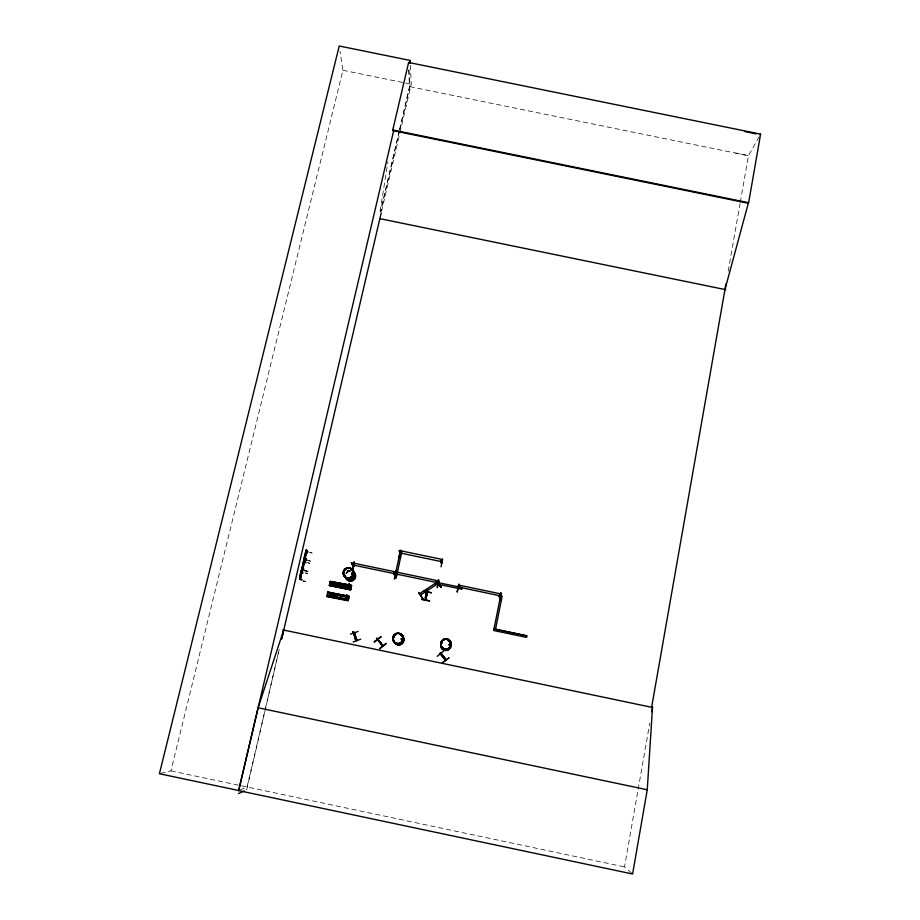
<?xml version="1.0" encoding="UTF-8"?>
<svg xmlns="http://www.w3.org/2000/svg" width="920" height="920" viewBox="0 0 920 920"><rect width="100%" height="100%" fill="white"/><g stroke="black" fill="none" stroke-linecap="round" stroke-linejoin="round"><path stroke-width="0.69" stroke-dasharray="4.6 3.45" d="M380.098 211.381L387.918 161.782M728.18 271.216L740.048 203.607M740.289 202.193L748.454 155.71L759.54 136.01M631.591 873.114L624.53 866.916L637.894 790.728M638.146 789.314L649.773 722.994M303.059 581.256L305.659 581.808M301.541 570.262L308.119 571.182L301.599 569.802M308.096 571.285L304.209 570.469M310.397 561.338L307.878 560.441M246.686 789.923L278.541 652.303M399.234 131.019L380.592 211.531L399.418 131.054M399.556 129.628L409.515 86.595L408.71 70.023M305.049 572.665L307.556 573.608L304.922 573.022M307.429 562.465L309.925 563.408L307.291 562.81M312.294 553.196L309.66 552.587L312.386 552.77M399.74 129.662L409.803 86.652L408.974 69.575M247.031 787.025L279.68 647.507M381.547 211.404L411.251 84.203L410.354 64.641M160.689 773.409L170.936 770.88L342.93 70.276L340.055 51.393M346.07 573.861L347.863 571.884L350.393 571.067M346.46 572.228L348.714 570.768L351.371 570.618L350.014 570.596M348.312 570.181L347.081 570.756A5.071 4.991 -41.6 0 1 348.312 570.25M347.53 571.4L348.714 570.837M239.993 790.038L247.089 787.002M342.93 70.276L404.282 82.788M405.674 83.064L411.251 84.203M409.803 86.652L748.454 155.71L733.688 152.605M307.855 560.372L310.466 560.993M304.141 570.756L308.027 571.573M303.105 580.842L305.75 581.417L303.128 580.968M170.936 770.88L240.166 785.53M241.558 785.829L624.53 866.916M345.839 573.436A5.048 4.968 -41.8 0 1 351.371 570.803M347.185 570.917A5.071 4.991 -41.6 0 1 348.381 570.354M350.382 571.159A5.037 4.956 -41.9 0 0 346.161 573.884A5.026 4.945 -41.9 0 1 350.382 571.17"/><path stroke-width="1.38" d="M348.197 598.644L348.254 598.437M349.657 587.063L349.83 586.856M350.658 587.397L349.956 587.305M350.692 587.615L350.681 587.098M426.903 592.963L426.96 592.319L426.615 593.584L426.903 591.951L425.879 596.643L427.271 589.755L425.753 598.77L426.972 589.789L427.443 592.779M427.57 592.227L427.259 589.846L427.087 590.617M425.534 599.84L425.454 596.931L426.063 599.046M441.048 560.625C440.381 560.096 441.899 567.594 441.784 559.348L399.084 550.436L400.108 554.438M441.036 566.846L442.635 558.992M441.094 562.58L441.761 562.752L441.082 562.649L441.105 560.36M440.231 654.005L440.53 652.797L445.648 659.467L440.461 652.855M441.174 587.282C437.77 583.981 439.07 584.292 438.679 582.383M440.461 653.683L445.544 660.031M440.53 652.797L440.53 653.683M440.577 653.005L441.036 654.338L440.3 653.131M440.979 654.2L440.231 653.97M440.749 654.499L441.025 653.418M348.243 598.518L347.99 598.023M348.507 598.126L348.277 598.046M351.014 587.144L350.957 587.213M725.949 283.889L651.624 707.284L652.498 707.48L647.255 789.774L632.603 874L238.659 790.613L258.106 707.756L283.693 630.062L281.761 638.399M301.242 573.528L300.633 576.115L300.288 574.827M302.45 568.341C300.495 578.577 304.163 564.328 302.335 569.308L302.45 567.375L299.851 578.668M303.657 563.166L303.048 565.742M304.865 557.957L304.267 560.533M306.74 559.923L304.52 556.991L303.807 561.683L306.21 551.344L303.968 560.993M425.511 599.621L425.454 596.931M450.466 645.115C450.087 641.872 447.752 646.806 450.421 645.092M442.198 643.172L441.508 643.011M335.271 595.643L336.823 595.539L336.099 596.919M339.135 584.395C340.308 587.604 335.535 584.361 338.962 584.292M401.695 639.619L402.201 638.871L401.247 638.675M402.454 639.227C401.235 636.203 400.28 641.562 402.397 639.205M402.454 640.366L402.558 639.619M402.925 640.067L402.58 640.573M301.266 579.876L299.782 578.565L300.035 575.644M301.426 573.712L301.346 570.446L301.38 572.091C298.413 576.346 301.082 580.485 301.645 572.343M300.483 573.953L301.323 570.48M300.736 572.999L301.622 570.676L301.173 576.679M303.657 569.595L302.185 568.261L304.106 560.418M303.749 560.05L302.91 563.558M303.002 565.524L303.071 568.882L301.495 573.816M303.853 560.038L303.922 563.431L305.497 558.509L305.21 554.035M304.175 563.718L304.106 559.233M305.578 552.195L304.6 557.865L304.876 557.072M306.785 550.332L306.59 553.357M306.578 553.391L306.866 550.356L306.153 549.987L307.395 552.322M352.82 573.85L351.474 574.103L352.072 572.907M343.758 572.183L344.344 572.183M344.034 571.803L344.391 572.378L343.792 572.171M443.405 656.512L445.648 659.467M302.036 567.812C305.026 560.993 300.276 571.136 302.588 566.904L303.796 561.729L301.38 572.091M347.208 597.977L347.737 598.126M346.449 595.159L345.609 599.863L346.921 599.529L346.714 595.47C347.001 592.434 345.069 601.358 346.081 599.265M347.484 596.896L346.748 594.814M348.542 588.8L349.381 588.57L349.945 585.936L349.37 584.476C349.657 581.75 346.725 590.651 349.221 588.535L349.243 583.487L348.174 588.765M445.188 660.1L445.119 658.674L445.326 660.203M445.119 658.674L444.831 659.663M348.956 596.85L327.727 592.319L326.853 596.631L348.174 600.829L349.128 596.275L327.819 592.054L327.681 592.675L349.128 596.298M329.36 585.626L350.647 589.881L329.383 585.35L330.222 581.382L351.578 585.396L330.222 581.382M349.968 586.442L330.016 582.509L330.153 581.889L351.417 586.166L331.476 582.153M426.937 593.699L426.247 596.033M327.037 595.757L348.473 599.483L348.335 600.081L328.348 596.125M440.277 653.959L445.268 660.169L444.9 658.858M445.498 659.928L445.591 659.26M350.635 589.893L350.635 589.133M330.809 585.327L350.808 589.11L350.934 588.512L330.981 584.556M351.291 586.718L351.428 586.097M354.556 632.845L353.119 631.718L353.36 632.431C356.316 633.489 354.464 635.616 357.086 640.492M356.397 639.894L356.822 640.584L353.337 631.89M426.638 593.814C427.259 590.87 425.649 598.471 426.454 594.688M304.658 557.934L306.762 560.084M457.217 591.917L458.873 584.028L457.171 591.905M458.827 587.857L458.068 588.11L458.608 585.085L501.503 594.056L499.318 596.746M426.086 596.344L426.431 593.676M458.735 588.363L458.206 588.144M458.275 587.788L458.884 588.018M302.898 572.907L301.426 571.504L301.702 570.641M458.815 587.96L459.195 586.132L458.424 586.27M426.696 594.251L426.949 592.756M328.313 596.275L348.3 600.288L326.968 596.068M349.048 596.608L327.819 592.077M329.383 585.35L350.761 589.341L329.464 585.166M329.532 584.821L350.934 588.535M330.027 582.452L351.313 586.626M330.199 581.693L351.348 585.798M748.65 202.71L760.587 134.148L408.629 62.456L392.771 129.962L392.828 130.605L748.305 203.274L748.65 202.71L392.771 129.962M301.001 579.818L299.517 578.484L300.023 577.771L299.793 578.542M301.518 571.481L302.128 570.216L301.841 570.929M426.535 593.607L426.558 593.135M651.751 711.712L652.521 707.365M330.315 593.354L348.956 597.103L327.52 593.446L327.658 592.825L348.945 597.137M303.991 560.924L304.543 559.832C303.738 565.144 306.291 554.921 304.75 558.923L304.853 557.175M350.819 589.076L330.866 585.085M351.509 585.672L350.566 589.444M426.098 594.837L425.672 598.126L425.718 596.988M426.19 594.849L425.638 598.483L426.88 592.583M426.65 593.296L426.972 591.169L426.661 592.192M426.719 593.963L427.053 591.859L426.822 592.894M461.621 589.179L461.955 587.592L435.838 582.141L435.516 583.728L461.633 589.122M303.945 560.924L305.279 562.649M499.307 596.781L500.227 594.722M500.813 592.802L499.698 600.794L500.905 592.848M500.951 594.872L500.169 594.998M493.982 628.923L526.884 635.812L526.539 637.399L493.649 630.51L500.606 595.976M426.799 591.928L427.179 591.215M377.453 638.997L376.648 638.63L378.005 640.182M378.292 640.044C373.072 633.731 384.41 647.346 380.144 642.505M382.881 645.668L380.259 642.436L381.305 643.735M421.693 599.495L429.548 601.116M421.751 599.184L429.617 600.76M394.3 574.459L395.14 574.988L394.416 574.919L393.679 572.447L395.117 574.701L394.335 574.54L395.163 574.586M394.404 572.596L393.622 572.723M395.887 572.895L395.117 573.034L396.554 575.333L395.807 574.724M396.589 575.207C396.06 564.029 397.578 578.278 394.346 578.772L396.198 570.975M394.542 578.806L396.002 570.929L396.6 571.055M398.808 558.026L400.89 550.321L398.843 558.026M395.565 574.931L396.405 571.009M399.211 558.06L400.832 550.298M396.508 575.195L395.174 572.757M400.901 554.53L399.533 551.666L400.878 554.438M426.167 595.366L426.42 594.504M346.553 597.529L346.035 600.081L346.598 597.448M348.128 598.897L348.577 597.724L348.289 599.081M350.589 587.926L350.853 586.718M350.75 588.133L351.037 586.753M425.58 599.782L427.236 591.928L425.96 599.782M332.66 597.436L333.511 593.481M335.144 586.488L335.995 582.544M335.432 593.871L334.558 597.804M337.916 582.935L337.042 586.845M340.078 583.36L339.204 587.282M329.049 596.723L329.912 592.768M331.545 585.775L332.396 581.831M352.682 564.155L352.026 563.73L353.97 566.455M354.085 562.131L352.452 570.009L354.05 562.154M399.97 553.035L394.599 577.771L396.117 578.082L401.787 551.988M431.33 592.733L424.764 591.422M426.236 596.758L426.5 595.171L426.19 596.344M423.464 591.146L431.308 592.756M281.635 639.124L381.213 212.808M302.622 572.849L301.162 571.447L301.668 569.653M301.415 570.503L302.105 567.387M305.014 562.591L303.738 560.36L306.164 562.695M301.599 570.779L301.162 571.447M302.209 568.157L302.381 567.444L303.83 568.893M304.014 560.418L303.577 561.073M304.623 557.761L304.796 557.048M307.659 552.379L306.256 550.758L306.532 549.953L307.82 551.678M302.381 571.504L302.91 565.501M304.784 561.154L305.405 558.497M306.509 553.334L304.957 558.153M238.659 790.613L393.656 130.778M409.515 63.204L410.171 60.444L339.227 46L159.413 773.731L238.82 790.544M425.592 598.115L426.282 595.734M426.236 595.884L426.42 595.148M724.96 289.524L748.305 203.274M348.967 597.045L348.841 597.667L328.854 593.71M449.247 644.483L450.064 645.219M450.328 645.874L450.374 645.265M335.259 595.619L335.88 596.919M394.082 637.594L393.231 637.41L394.116 637.238M377.579 639.584L376.648 638.63M300.207 578.99L301.173 576.621M303.83 563.419L304.876 561.177M305.578 552.253L306.44 549.941M305.739 555.599L305.313 555.208L304.37 557.428L304.968 554.841M305.463 555.37L306.061 552.793L305.325 553.15M499.951 596.585L499.307 596.344M760.231 134.78L760.587 134.148M449.719 644.172L449.213 644.931M495.512 629.245L502.159 596.24L458.298 587.017M420.888 595.47L420.578 592.997L438.978 580.968L438.989 584.188M305.049 558.164L304.301 558.371M354.717 633.627L354.119 632.914M450.064 645.219L450.133 644.322M337.893 584.499L338.514 584.2M351.612 573.988L352.394 574.16L352.348 573.183M352.394 574.16L352.417 573.309M377.844 639.388L378.419 640.366L376.82 638.365M378.879 640.86L376.889 638.307M379.017 641.102L378.637 640.469M382.156 645.414L381.627 644.149M379.902 648.784L386.216 643.574M379.626 648.428L386.009 643.321M437.184 656.351L443.486 651.21M442.784 655.649L442.255 654.821L444.015 657.018M443.359 656.362L443.969 657.098M443.911 657.443L445.717 659.41M448.856 657.904L442.359 662.825L448.856 657.904M374.302 641.803L380.88 636.939M380.811 636.847L374.532 642.091M380.846 636.893L374.279 641.769M499.94 596.953L499.399 596.344M458.919 588.248L458.056 588.179M353.981 566.341L353.222 566.156M420.911 595.631L420.911 593.653L421.061 595.861M438.828 581.946L438.541 584.096L438.529 582.153M423.142 599.127L418.6 592.526L423.119 599.138M420.888 594.792L438.989 582.947M238.452 793.557L244.329 790.958M356.879 639.733L357.121 640.458L355.741 639.469L353.165 631.591M355.178 635.099L353.786 632.189L355.189 635.432M352.854 631.821L353.452 632.431M354.085 634.972L354.062 634.225L354.545 635.248M354.775 635.524L354.752 634.777L355.223 635.789M354.372 635.835L355.028 636.858L354.832 636.099M355.062 636.364L355.706 637.387L355.511 636.629M356.063 637.709L356.718 640.113M356.672 640.492L355.2 638.756L355.706 639.365M355.43 639.457L355.959 639.641M360.766 639.158L353.142 642.022M395.082 575.034L393.898 571.561L351.095 562.615L353.372 566.283M396.405 575.264L395.899 575.184M400.706 554.484L400.269 554.035M377.844 639.469L382.846 645.679M382.501 645.782L377.556 639.63M352.061 572.953L352.866 573.459M352.337 569.986L354.166 562.189M330.959 584.66L350.911 588.604M348.45 599.564L327.06 595.528L348.404 599.725M326.887 596.298L348.243 600.185M421.164 595.297L420.911 593.653M354.131 566.122L352.026 563.73M437.621 583.51L436.931 583.763M379.799 218.638L725.776 289.696M744.901 131.56L756.056 133.906M399.728 552.909L441.749 561.683M352.521 564.903L394.622 573.7M395.393 573.861L437.541 582.67M305.313 555.208L304.382 557.37M304.704 557.796L305.773 559.245M304.359 560.763C304.094 562.246 304.209 568.755 301.933 568.1M302.714 564.431L303.324 565.961M495.328 629.245L526.838 635.846M282.831 629.878L652.498 707.48M258.106 707.756L647.255 789.774M438.587 579.83L437.299 587.753L438.529 579.784M354.327 633.592L353.084 632.523M355.2 638.756C358.697 643.31 353.498 632.983 355.925 639.549M356.925 639.768L355.591 638.733M382.536 645.817L381.685 644.897M299.678 577.771L302.231 579.933M336.731 598.23L337.594 594.297M381.225 644.322L382.168 645.288M303.738 560.36L305.175 561.878M304.52 556.991L305.946 558.543M306.153 549.987L307.556 551.62M443.67 656.914L444.82 658.26L443.98 656.983M379.649 641.746L380.328 642.562L379.914 642.022M376.981 638.537L379.35 641.32M380.121 642.47L382.087 644.736M377.924 639.561L379.132 641.044M378.453 640.274L380.742 643.068M348.404 589.007L349.347 585.189M442.543 655.5L441.439 653.936L442.842 655.81M440.519 652.935L442.267 655.235M438.391 582.762L441.151 587.339L438.23 582.832M355.822 639.434L355.074 636.594M353.797 633.109L354.499 634.892M393.679 572.447L394.335 574.54M395.887 575.23L394.668 571.722L437.506 580.681L437.563 583.855M354.522 634.558L355.419 637.192L354.407 634.581M358.144 631.453L350.474 634.121M355.764 637.123L356.04 639.607M353.636 632.96L353.843 634.053M426.972 589.789L427.328 592.928M410.171 60.444L410.297 63.238M444.325 639.538A5.163 5.117 -81.3 0 0 441.887 647.645A5.175 5.129 -81.3 0 0 450.259 647.162A5.175 5.129 -81.3 0 0 446.97 639.377A5.163 5.117 -81.3 0 1 450.248 647.162A5.163 5.117 -81.3 0 1 441.887 647.645A5.175 5.129 -81.3 0 1 444.325 639.526A5.255 5.198 -81.3 0 0 441.818 647.714A5.255 5.198 -81.3 0 0 450.317 647.22A5.255 5.198 -81.3 0 0 446.982 639.319M448.19 640.101A5.152 5.094 -81.3 0 1 450.213 647.404A5.152 5.094 -81.3 0 1 442.83 648.818A5.152 5.094 -81.3 0 1 442.094 641.274M447.016 639.02A5.278 5.221 -81.3 0 1 450.363 646.956A5.278 5.221 -81.3 0 1 441.83 647.45A5.278 5.221 -81.3 0 1 444.325 639.181M447.005 639.078A5.198 5.152 -81.3 0 1 450.305 646.909A5.198 5.152 -81.3 0 1 441.887 647.393A5.198 5.152 -81.3 0 1 444.348 639.227M442.072 641.803A5.117 5.06 -81.3 0 0 442.14 648.715A5.117 5.06 -81.3 0 0 448.96 649.221A5.117 5.06 -81.3 0 0 450.064 642.401A5.186 5.129 -81.3 0 1 448.994 649.29A5.186 5.129 -81.3 0 1 442.083 648.772A5.186 5.129 -81.3 0 1 442.014 641.769M450.604 643.862A5.106 5.048 -81.3 0 1 448.178 649.957A5.106 5.048 -81.3 0 1 441.83 648.623A5.106 5.048 -81.3 0 1 442.048 642.068M448.19 640.308A5.21 5.152 -81.3 0 1 450.236 647.692A5.21 5.152 -81.3 0 1 442.761 649.129A5.21 5.152 -81.3 0 1 442.025 641.493A5.14 5.083 -81.3 0 0 442.808 649.06A5.14 5.083 -81.3 0 0 450.179 647.645A5.14 5.083 -81.3 0 0 448.155 640.355M353.993 572.47A5.129 5.037 -41.3 0 1 344.827 576.828M344.275 575.632A5.129 5.037 -41.3 0 1 344.046 574.333A5.129 5.048 -41.3 0 0 348.381 579.002A5.129 5.048 -41.3 0 0 353.912 575.425A5.129 5.048 -41.3 0 0 351.428 569.422A5.198 5.117 -41.3 0 1 354.004 575.483A5.198 5.117 -41.3 0 1 348.392 579.105A5.198 5.117 -41.3 0 1 343.93 574.275M351.497 569.526A5.129 5.037 -41.3 0 1 353.429 571.274M351.796 570.009A5.083 5.002 -41.4 0 1 354.257 575.966A5.083 5.002 -41.4 0 1 348.76 579.508A5.083 5.002 -41.4 0 1 344.402 574.781M343.631 572.343A5.221 5.14 -41.1 0 0 346.679 578.208A5.221 5.14 -41.1 0 0 353.038 576.127A5.221 5.14 -41.1 0 0 352.199 569.549A5.152 5.071 -41.1 0 1 351.382 577.645A5.152 5.071 -41.1 0 1 343.769 574.954M349.83 568.341A5.221 5.14 -41.1 0 1 351.095 568.79A5.152 5.071 -41.1 0 0 349.784 568.376M343.551 573.654A5.152 5.071 -41.1 0 1 343.666 572.32M352.544 571.124A5.06 4.979 -41.7 0 1 354.993 577.047A5.06 4.979 -41.7 0 1 349.531 580.589A5.06 4.979 -41.7 0 1 345.184 575.874M351.842 570.043A5.117 5.026 -41.4 0 1 354.327 576.023A5.117 5.026 -41.4 0 1 348.806 579.6A5.117 5.026 -41.4 0 1 344.413 574.839M353.234 571.274A5.083 5.002 -41.6 0 1 352.509 579.243A5.083 5.002 -41.6 0 1 344.988 576.598M354.142 572.366A5.083 5.002 -41.6 0 1 351.992 579.669A5.083 5.002 -41.6 0 1 345.058 576.691M399.337 633.776A5.186 5.117 -65 0 1 403.259 639.894A5.186 5.117 -65 0 1 397.118 643.862A5.175 5.106 -65 0 1 393.242 637.79A5.186 5.117 -65 0 0 397.152 643.908A5.175 5.106 -65 0 0 403.247 639.894A5.186 5.117 -65 0 0 399.303 633.731A5.175 5.106 -65 0 1 403.247 639.894A5.186 5.117 -65 0 1 397.152 643.908A5.186 5.117 -65 0 1 393.197 637.744A5.255 5.186 -65 0 0 397.118 643.942A5.255 5.186 -65 0 0 403.316 639.894A5.255 5.186 -65 0 0 399.337 633.673A5.255 5.186 -65 0 1 403.316 639.894A5.255 5.186 -65 0 1 397.118 643.942A5.255 5.186 -65 0 1 393.15 637.755M399.475 634.053A5.14 5.071 -65.1 0 1 403.478 639.227A5.14 5.071 -65.1 0 1 399.073 644.149A5.14 5.071 -65.1 0 1 393.541 640.676M394.634 635.662A5.14 5.071 -65.1 0 1 395.646 634.788M396.658 633.88A5.186 5.117 -65 0 0 393.656 636.467A5.255 5.186 -65 0 1 396.658 633.845A5.255 5.186 -65 0 0 393.61 636.456M397.785 633.305A5.21 5.14 -64.9 0 1 402.799 640.423A5.21 5.14 -64.9 0 1 394.231 642.056A5.21 5.14 -64.9 0 1 396.462 633.558M401.212 635.375A5.083 5.014 -65.4 0 1 403.707 641.366A5.083 5.014 -65.4 0 1 398.268 644.931A5.083 5.014 -65.4 0 1 393.898 640.193M400.936 634.708A5.21 5.14 -65.2 0 1 401.89 643.298A5.21 5.14 -65.2 0 1 393.656 640.987M400.89 634.754A5.14 5.071 -65.2 0 1 401.844 643.23A5.14 5.071 -65.2 0 1 393.702 640.941M436.873 581.474L437.529 581.9L436.873 581.474M331.349 593.055L330.498 597.011L331.349 593.055M333.822 582.096L332.994 586.063L333.822 582.096M400.706 554.449L400.085 554.357L400.821 554.507M449.811 647.415A5.221 5.163 -81.3 0 0 447.028 638.825A5.232 5.175 -81.3 0 0 441.048 645.587A5.232 5.175 -81.3 0 0 449.822 647.415A5.232 5.175 -81.3 0 0 447.028 638.813A5.221 5.163 -81.3 0 0 441.048 645.575A5.221 5.163 -81.3 0 0 449.811 647.415M348.519 577.99A5.175 5.083 -41 0 0 352.659 570.066A5.175 5.094 -41 0 0 343.758 570.561A5.175 5.094 -41 0 0 348.519 578.001A5.175 5.094 -41 0 0 352.659 570.066A5.175 5.083 -41 0 0 343.769 570.561A5.175 5.083 -41 0 0 348.519 577.99M348.553 578.013A5.152 5.06 -41 0 0 352.671 570.124A5.152 5.06 -41 0 0 343.827 570.63A5.152 5.06 -41 0 0 348.553 578.013M345.92 569.077A5.221 5.14 -41.1 0 0 344.091 571.067A5.152 5.071 -41.1 0 1 345.931 569.101M353.245 580.313A5.037 4.956 -41.9 0 0 353.97 572.424A5.026 4.945 -41.9 0 1 353.245 580.301A5.037 4.956 -41.9 0 1 345.805 577.691A5.026 4.945 -41.9 0 0 353.245 580.301M395.485 634.524A5.175 5.106 -65 0 0 393.702 636.525A5.186 5.117 -65 0 1 395.473 634.524M400.66 642.608A5.232 5.163 -64.8 0 0 400.234 633.581A5.232 5.163 -64.8 0 0 392.702 638.549A5.232 5.163 -64.8 0 0 400.66 642.608M400.855 642.919A5.278 5.21 -64.9 0 0 400.43 633.811A5.278 5.21 -64.9 0 0 392.817 638.813A5.278 5.21 -64.9 0 0 400.855 642.919M402.005 643.505A5.117 5.048 -65.3 0 0 401.062 635.064A5.186 5.117 -65.3 0 1 402.063 643.574A5.186 5.117 -65.3 0 1 393.863 641.263A5.117 5.048 -65.3 0 0 402.005 643.505"/></g></svg>
